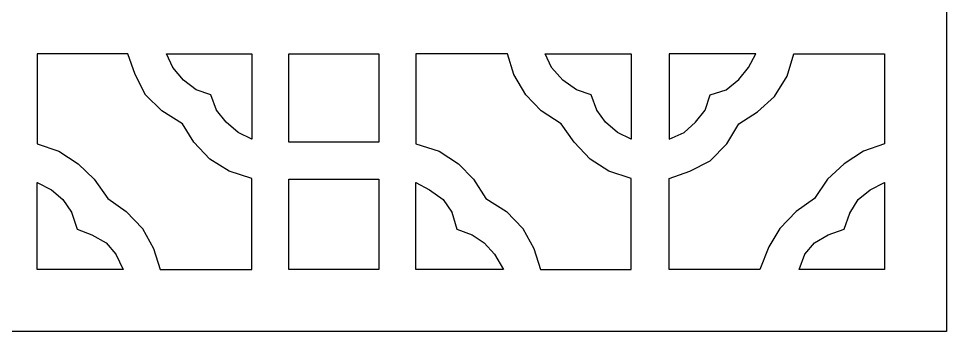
# Model space of a CAD drawing. Header units: centimetres. Extents: x 18.13 to 27, y 0.12 to 9.
# Drawn here: x 22.569 to 27, y 0.124 to 1.616 of the extents above; entities that cross this region are included whole.
import ezdxf

# ---------------------------------------------------------------- set-up
doc = ezdxf.new("R2010")
doc.units = ezdxf.units.CM
doc.header["$MEASUREMENT"] = 0
doc.layers.add('layer 1', color=7, linetype='Continuous')

msp = doc.modelspace()

# ---------------------------------------------------------------- linework, layer by layer
at = {"layer": 'layer 1', "color": 250}
for points, knots in [([(18.13026, 9.00077), (18.13026, 9.00077), (18.13026, 0.12357), (18.13026, 0.12357), (18.13026, 0.12357), (18.13026, 0.12357), (26.99977, 0.12357), (26.99977, 0.12357), (26.99977, 0.12357), (26.99977, 0.12357), (26.99977, 9.00077), (26.99977, 9.00077), (26.99977, 9.00077), (26.99977, 9.00077), (18.13026, 9.00077), (18.13026, 9.00077)], [0, 0, 0, 0, 0.2, 0.2, 0.2, 0.2, 0.4, 0.4, 0.4, 0.4, 0.6, 0.6, 0.6, 0.6, 1, 1, 1, 1]), ([(23.68235, 0.85312), (23.68235, 0.85312), (23.68235, 0.41924), (23.68235, 0.41924), (23.68235, 0.41924), (23.68235, 0.41924), (23.24461, 0.41924), (23.24461, 0.41924), (23.24461, 0.41924), (23.24461, 0.41924), (23.21392, 0.51906), (23.21392, 0.51906), (23.21392, 0.51906), (23.21392, 0.51906), (23.16018, 0.61504), (23.16018, 0.61504), (23.16018, 0.61504), (23.16018, 0.61504), (23.08337, 0.69565), (23.08337, 0.69565), (23.08337, 0.69565), (23.08337, 0.69565), (22.99506, 0.75708), (22.99506, 0.75708), (22.99506, 0.75708), (22.99506, 0.75708), (22.92978, 0.84925), (22.92978, 0.84925), (22.92978, 0.84925), (22.92978, 0.84925), (22.85299, 0.92222), (22.85299, 0.92222), (22.85299, 0.92222), (22.85299, 0.92222), (22.76083, 0.98366), (22.76083, 0.98366), (22.76083, 0.98366), (22.76083, 0.98366), (22.65716, 1.01821), (22.65716, 1.01821), (22.65716, 1.01821), (22.65716, 1.01821), (22.65716, 1.44827), (22.65716, 1.44827), (22.65716, 1.44827), (22.65716, 1.44827), (23.09106, 1.44827), (23.09106, 1.44827), (23.09106, 1.44827), (23.09106, 1.44827), (23.12559, 1.34842), (23.12559, 1.34842), (23.12559, 1.34842), (23.12559, 1.34842), (23.17551, 1.25242), (23.17551, 1.25242), (23.17551, 1.25242), (23.17551, 1.25242), (23.25231, 1.17561), (23.25231, 1.17561), (23.25231, 1.17561), (23.25231, 1.17561), (23.35215, 1.1142), (23.35215, 1.1142), (23.35215, 1.1142), (23.35215, 1.1142), (23.40589, 1.02589), (23.40589, 1.02589), (23.40589, 1.02589), (23.40589, 1.02589), (23.48268, 0.94525), (23.48268, 0.94525), (23.48268, 0.94525), (23.48268, 0.94525), (23.57482, 0.88767), (23.57482, 0.88767), (23.57482, 0.88767), (23.57482, 0.88767), (23.68235, 0.85312), (23.68235, 0.85312)], [0, 0, 0, 0, 0.047619, 0.047619, 0.047619, 0.047619, 0.0952381, 0.0952381, 0.0952381, 0.0952381, 0.1428571, 0.1428571, 0.1428571, 0.1428571, 0.1904762, 0.1904762, 0.1904762, 0.1904762, 0.2380952, 0.2380952, 0.2380952, 0.2380952, 0.2857143, 0.2857143, 0.2857143, 0.2857143, 0.3333333, 0.3333333, 0.3333333, 0.3333333, 0.3809524, 0.3809524, 0.3809524, 0.3809524, 0.4285714, 0.4285714, 0.4285714, 0.4285714, 0.4761905, 0.4761905, 0.4761905, 0.4761905, 0.5238095, 0.5238095, 0.5238095, 0.5238095, 0.5714286, 0.5714286, 0.5714286, 0.5714286, 0.6190476, 0.6190476, 0.6190476, 0.6190476, 0.6666667, 0.6666667, 0.6666667, 0.6666667, 0.7142857, 0.7142857, 0.7142857, 0.7142857, 0.7619048, 0.7619048, 0.7619048, 0.7619048, 0.8095238, 0.8095238, 0.8095238, 0.8095238, 0.8571429, 0.8571429, 0.8571429, 0.8571429, 0.9047619, 0.9047619, 0.9047619, 0.9047619, 1, 1, 1, 1]), ([(23.27534, 1.44827), (23.27534, 1.44827), (23.30606, 1.38297), (23.30606, 1.38297), (23.30606, 1.38297), (23.30606, 1.38297), (23.35596, 1.32154), (23.35596, 1.32154), (23.35596, 1.32154), (23.35596, 1.32154), (23.4174, 1.27548), (23.4174, 1.27548), (23.4174, 1.27548), (23.4174, 1.27548), (23.4865, 1.25242), (23.4865, 1.25242), (23.4865, 1.25242), (23.4865, 1.25242), (23.51339, 1.17945), (23.51339, 1.17945), (23.51339, 1.17945), (23.51339, 1.17945), (23.55947, 1.12189), (23.55947, 1.12189), (23.55947, 1.12189), (23.55947, 1.12189), (23.61706, 1.07196), (23.61706, 1.07196), (23.61706, 1.07196), (23.61706, 1.07196), (23.68235, 1.04124), (23.68235, 1.04124), (23.68235, 1.04124), (23.68235, 1.04124), (23.68235, 1.44827), (23.68235, 1.44827), (23.68235, 1.44827), (23.68235, 1.44827), (23.27534, 1.44827), (23.27534, 1.44827)], [0, 0, 0, 0, 0.0909091, 0.0909091, 0.0909091, 0.0909091, 0.1818182, 0.1818182, 0.1818182, 0.1818182, 0.2727273, 0.2727273, 0.2727273, 0.2727273, 0.3636364, 0.3636364, 0.3636364, 0.3636364, 0.4545455, 0.4545455, 0.4545455, 0.4545455, 0.5454545, 0.5454545, 0.5454545, 0.5454545, 0.6363636, 0.6363636, 0.6363636, 0.6363636, 0.7272727, 0.7272727, 0.7272727, 0.7272727, 0.8181818, 0.8181818, 0.8181818, 0.8181818, 1, 1, 1, 1]), ([(24.28899, 1.44827), (24.28899, 1.44827), (23.85898, 1.44827), (23.85898, 1.44827), (23.85898, 1.44827), (23.85898, 1.44827), (23.85898, 1.02589), (23.85898, 1.02589), (23.85898, 1.02589), (23.85898, 1.02589), (24.28899, 1.02589), (24.28899, 1.02589), (24.28899, 1.02589), (24.28899, 1.02589), (24.28899, 1.44827), (24.28899, 1.44827)], [0, 0, 0, 0, 0.2, 0.2, 0.2, 0.2, 0.4, 0.4, 0.4, 0.4, 0.6, 0.6, 0.6, 0.6, 1, 1, 1, 1]), ([(25.06077, 0.41924), (25.06077, 0.41924), (25.03006, 0.51906), (25.03006, 0.51906), (25.03006, 0.51906), (25.03006, 0.51906), (24.97629, 0.61504), (24.97629, 0.61504), (24.97629, 0.61504), (24.97629, 0.61504), (24.89952, 0.69565), (24.89952, 0.69565), (24.89952, 0.69565), (24.89952, 0.69565), (24.79967, 0.75708), (24.79967, 0.75708), (24.79967, 0.75708), (24.79967, 0.75708), (24.74208, 0.84925), (24.74208, 0.84925), (24.74208, 0.84925), (24.74208, 0.84925), (24.66912, 0.92222), (24.66912, 0.92222), (24.66912, 0.92222), (24.66912, 0.92222), (24.57697, 0.98366), (24.57697, 0.98366), (24.57697, 0.98366), (24.57697, 0.98366), (24.46563, 1.01821), (24.46563, 1.01821), (24.46563, 1.01821), (24.46563, 1.01821), (24.46563, 1.44827), (24.46563, 1.44827), (24.46563, 1.44827), (24.46563, 1.44827), (24.90334, 1.44827), (24.90334, 1.44827), (24.90334, 1.44827), (24.90334, 1.44827), (24.93407, 1.34842), (24.93407, 1.34842), (24.93407, 1.34842), (24.93407, 1.34842), (24.99167, 1.25242), (24.99167, 1.25242), (24.99167, 1.25242), (24.99167, 1.25242), (25.06459, 1.17561), (25.06459, 1.17561), (25.06459, 1.17561), (25.06459, 1.17561), (25.16063, 1.1142), (25.16063, 1.1142), (25.16063, 1.1142), (25.16063, 1.1142), (25.22203, 1.02589), (25.22203, 1.02589), (25.22203, 1.02589), (25.22203, 1.02589), (25.29881, 0.94525), (25.29881, 0.94525), (25.29881, 0.94525), (25.29881, 0.94525), (25.38714, 0.88767), (25.38714, 0.88767), (25.38714, 0.88767), (25.38714, 0.88767), (25.49467, 0.85312), (25.49467, 0.85312), (25.49467, 0.85312), (25.49467, 0.85312), (25.49467, 0.41924), (25.49467, 0.41924), (25.49467, 0.41924), (25.49467, 0.41924), (25.06077, 0.41924), (25.06077, 0.41924)], [0, 0, 0, 0, 0.047619, 0.047619, 0.047619, 0.047619, 0.0952381, 0.0952381, 0.0952381, 0.0952381, 0.1428571, 0.1428571, 0.1428571, 0.1428571, 0.1904762, 0.1904762, 0.1904762, 0.1904762, 0.2380952, 0.2380952, 0.2380952, 0.2380952, 0.2857143, 0.2857143, 0.2857143, 0.2857143, 0.3333333, 0.3333333, 0.3333333, 0.3333333, 0.3809524, 0.3809524, 0.3809524, 0.3809524, 0.4285714, 0.4285714, 0.4285714, 0.4285714, 0.4761905, 0.4761905, 0.4761905, 0.4761905, 0.5238095, 0.5238095, 0.5238095, 0.5238095, 0.5714286, 0.5714286, 0.5714286, 0.5714286, 0.6190476, 0.6190476, 0.6190476, 0.6190476, 0.6666667, 0.6666667, 0.6666667, 0.6666667, 0.7142857, 0.7142857, 0.7142857, 0.7142857, 0.7619048, 0.7619048, 0.7619048, 0.7619048, 0.8095238, 0.8095238, 0.8095238, 0.8095238, 0.8571429, 0.8571429, 0.8571429, 0.8571429, 0.9047619, 0.9047619, 0.9047619, 0.9047619, 1, 1, 1, 1]), ([(25.08381, 1.44827), (25.08381, 1.44827), (25.11452, 1.38297), (25.11452, 1.38297), (25.11452, 1.38297), (25.11452, 1.38297), (25.16829, 1.32154), (25.16829, 1.32154), (25.16829, 1.32154), (25.16829, 1.32154), (25.23355, 1.27548), (25.23355, 1.27548), (25.23355, 1.27548), (25.23355, 1.27548), (25.30268, 1.25242), (25.30268, 1.25242), (25.30268, 1.25242), (25.30268, 1.25242), (25.32955, 1.17945), (25.32955, 1.17945), (25.32955, 1.17945), (25.32955, 1.17945), (25.37178, 1.12189), (25.37178, 1.12189), (25.37178, 1.12189), (25.37178, 1.12189), (25.42936, 1.07196), (25.42936, 1.07196), (25.42936, 1.07196), (25.42936, 1.07196), (25.49467, 1.04124), (25.49467, 1.04124), (25.49467, 1.04124), (25.49467, 1.04124), (25.49467, 1.44827), (25.49467, 1.44827), (25.49467, 1.44827), (25.49467, 1.44827), (25.08381, 1.44827), (25.08381, 1.44827)], [0, 0, 0, 0, 0.0909091, 0.0909091, 0.0909091, 0.0909091, 0.1818182, 0.1818182, 0.1818182, 0.1818182, 0.2727273, 0.2727273, 0.2727273, 0.2727273, 0.3636364, 0.3636364, 0.3636364, 0.3636364, 0.4545455, 0.4545455, 0.4545455, 0.4545455, 0.5454545, 0.5454545, 0.5454545, 0.5454545, 0.6363636, 0.6363636, 0.6363636, 0.6363636, 0.7272727, 0.7272727, 0.7272727, 0.7272727, 0.8181818, 0.8181818, 0.8181818, 0.8181818, 1, 1, 1, 1]), ([(25.67512, 1.04124), (25.67512, 1.04124), (25.67512, 1.44827), (25.67512, 1.44827), (25.67512, 1.44827), (25.67512, 1.44827), (26.08981, 1.44827), (26.08981, 1.44827), (26.08981, 1.44827), (26.08981, 1.44827), (26.05523, 1.38297), (26.05523, 1.38297), (26.05523, 1.38297), (26.05523, 1.38297), (26.00914, 1.32539), (26.00914, 1.32539), (26.00914, 1.32539), (26.00914, 1.32539), (25.94771, 1.27548), (25.94771, 1.27548), (25.94771, 1.27548), (25.94771, 1.27548), (25.87091, 1.25242), (25.87091, 1.25242), (25.87091, 1.25242), (25.87091, 1.25242), (25.84789, 1.17945), (25.84789, 1.17945), (25.84789, 1.17945), (25.84789, 1.17945), (25.8018, 1.12189), (25.8018, 1.12189), (25.8018, 1.12189), (25.8018, 1.12189), (25.74806, 1.07196), (25.74806, 1.07196), (25.74806, 1.07196), (25.74806, 1.07196), (25.67512, 1.04124), (25.67512, 1.04124)], [0, 0, 0, 0, 0.0909091, 0.0909091, 0.0909091, 0.0909091, 0.1818182, 0.1818182, 0.1818182, 0.1818182, 0.2727273, 0.2727273, 0.2727273, 0.2727273, 0.3636364, 0.3636364, 0.3636364, 0.3636364, 0.4545455, 0.4545455, 0.4545455, 0.4545455, 0.5454545, 0.5454545, 0.5454545, 0.5454545, 0.6363636, 0.6363636, 0.6363636, 0.6363636, 0.7272727, 0.7272727, 0.7272727, 0.7272727, 0.8181818, 0.8181818, 0.8181818, 0.8181818, 1, 1, 1, 1]), ([(26.27026, 1.44827), (26.27026, 1.44827), (26.23955, 1.34073), (26.23955, 1.34073), (26.23955, 1.34073), (26.23955, 1.34073), (26.17812, 1.24474), (26.17812, 1.24474), (26.17812, 1.24474), (26.17812, 1.24474), (26.09747, 1.17179), (26.09747, 1.17179), (26.09747, 1.17179), (26.09747, 1.17179), (26.00914, 1.1142), (26.00914, 1.1142), (26.00914, 1.1142), (26.00914, 1.1142), (25.95155, 1.01821), (25.95155, 1.01821), (25.95155, 1.01821), (25.95155, 1.01821), (25.87091, 0.93755), (25.87091, 0.93755), (25.87091, 0.93755), (25.87091, 0.93755), (25.77495, 0.88767), (25.77495, 0.88767), (25.77495, 0.88767), (25.77495, 0.88767), (25.67512, 0.85312), (25.67512, 0.85312), (25.67512, 0.85312), (25.67512, 0.85312), (25.67512, 0.41924), (25.67512, 0.41924), (25.67512, 0.41924), (25.67512, 0.41924), (26.10897, 0.41924), (26.10897, 0.41924), (26.10897, 0.41924), (26.10897, 0.41924), (26.15121, 0.52672), (26.15121, 0.52672), (26.15121, 0.52672), (26.15121, 0.52672), (26.20495, 0.61504), (26.20495, 0.61504), (26.20495, 0.61504), (26.20495, 0.61504), (26.28179, 0.69565), (26.28179, 0.69565), (26.28179, 0.69565), (26.28179, 0.69565), (26.3701, 0.75708), (26.3701, 0.75708), (26.3701, 0.75708), (26.3701, 0.75708), (26.43149, 0.84925), (26.43149, 0.84925), (26.43149, 0.84925), (26.43149, 0.84925), (26.51212, 0.92222), (26.51212, 0.92222), (26.51212, 0.92222), (26.51212, 0.92222), (26.60432, 0.98366), (26.60432, 0.98366), (26.60432, 0.98366), (26.60432, 0.98366), (26.70413, 1.01821), (26.70413, 1.01821), (26.70413, 1.01821), (26.70413, 1.01821), (26.70413, 1.44827), (26.70413, 1.44827), (26.70413, 1.44827), (26.70413, 1.44827), (26.27026, 1.44827), (26.27026, 1.44827)], [0, 0, 0, 0, 0.047619, 0.047619, 0.047619, 0.047619, 0.0952381, 0.0952381, 0.0952381, 0.0952381, 0.1428571, 0.1428571, 0.1428571, 0.1428571, 0.1904762, 0.1904762, 0.1904762, 0.1904762, 0.2380952, 0.2380952, 0.2380952, 0.2380952, 0.2857143, 0.2857143, 0.2857143, 0.2857143, 0.3333333, 0.3333333, 0.3333333, 0.3333333, 0.3809524, 0.3809524, 0.3809524, 0.3809524, 0.4285714, 0.4285714, 0.4285714, 0.4285714, 0.4761905, 0.4761905, 0.4761905, 0.4761905, 0.5238095, 0.5238095, 0.5238095, 0.5238095, 0.5714286, 0.5714286, 0.5714286, 0.5714286, 0.6190476, 0.6190476, 0.6190476, 0.6190476, 0.6666667, 0.6666667, 0.6666667, 0.6666667, 0.7142857, 0.7142857, 0.7142857, 0.7142857, 0.7619048, 0.7619048, 0.7619048, 0.7619048, 0.8095238, 0.8095238, 0.8095238, 0.8095238, 0.8571429, 0.8571429, 0.8571429, 0.8571429, 0.9047619, 0.9047619, 0.9047619, 0.9047619, 1, 1, 1, 1]), ([(23.85898, 0.84925), (23.85898, 0.84925), (23.85898, 0.41924), (23.85898, 0.41924), (23.85898, 0.41924), (23.85898, 0.41924), (24.28899, 0.41924), (24.28899, 0.41924), (24.28899, 0.41924), (24.28899, 0.41924), (24.28899, 0.84925), (24.28899, 0.84925), (24.28899, 0.84925), (24.28899, 0.84925), (23.85898, 0.84925), (23.85898, 0.84925)], [0, 0, 0, 0, 0.2, 0.2, 0.2, 0.2, 0.4, 0.4, 0.4, 0.4, 0.6, 0.6, 0.6, 0.6, 1, 1, 1, 1]), ([(22.65716, 0.83389), (22.65716, 0.83389), (22.65716, 0.41924), (22.65716, 0.41924), (22.65716, 0.41924), (22.65716, 0.41924), (23.06801, 0.41924), (23.06801, 0.41924), (23.06801, 0.41924), (23.06801, 0.41924), (23.03347, 0.49215), (23.03347, 0.49215), (23.03347, 0.49215), (23.03347, 0.49215), (22.98738, 0.54594), (22.98738, 0.54594), (22.98738, 0.54594), (22.98738, 0.54594), (22.91824, 0.58433), (22.91824, 0.58433), (22.91824, 0.58433), (22.91824, 0.58433), (22.84915, 0.61122), (22.84915, 0.61122), (22.84915, 0.61122), (22.84915, 0.61122), (22.82228, 0.69182), (22.82228, 0.69182), (22.82228, 0.69182), (22.82228, 0.69182), (22.78004, 0.75327), (22.78004, 0.75327), (22.78004, 0.75327), (22.78004, 0.75327), (22.72625, 0.79933), (22.72625, 0.79933), (22.72625, 0.79933), (22.72625, 0.79933), (22.65716, 0.83389), (22.65716, 0.83389)], [0, 0, 0, 0, 0.0909091, 0.0909091, 0.0909091, 0.0909091, 0.1818182, 0.1818182, 0.1818182, 0.1818182, 0.2727273, 0.2727273, 0.2727273, 0.2727273, 0.3636364, 0.3636364, 0.3636364, 0.3636364, 0.4545455, 0.4545455, 0.4545455, 0.4545455, 0.5454545, 0.5454545, 0.5454545, 0.5454545, 0.6363636, 0.6363636, 0.6363636, 0.6363636, 0.7272727, 0.7272727, 0.7272727, 0.7272727, 0.8181818, 0.8181818, 0.8181818, 0.8181818, 1, 1, 1, 1]), ([(24.46563, 0.83389), (24.46563, 0.83389), (24.46563, 0.41924), (24.46563, 0.41924), (24.46563, 0.41924), (24.46563, 0.41924), (24.88415, 0.41924), (24.88415, 0.41924), (24.88415, 0.41924), (24.88415, 0.41924), (24.84192, 0.49215), (24.84192, 0.49215), (24.84192, 0.49215), (24.84192, 0.49215), (24.792, 0.54594), (24.792, 0.54594), (24.792, 0.54594), (24.792, 0.54594), (24.73437, 0.58433), (24.73437, 0.58433), (24.73437, 0.58433), (24.73437, 0.58433), (24.66141, 0.61122), (24.66141, 0.61122), (24.66141, 0.61122), (24.66141, 0.61122), (24.63844, 0.69182), (24.63844, 0.69182), (24.63844, 0.69182), (24.63844, 0.69182), (24.59619, 0.75327), (24.59619, 0.75327), (24.59619, 0.75327), (24.59619, 0.75327), (24.53089, 0.79933), (24.53089, 0.79933), (24.53089, 0.79933), (24.53089, 0.79933), (24.46563, 0.83389), (24.46563, 0.83389)], [0, 0, 0, 0, 0.0909091, 0.0909091, 0.0909091, 0.0909091, 0.1818182, 0.1818182, 0.1818182, 0.1818182, 0.2727273, 0.2727273, 0.2727273, 0.2727273, 0.3636364, 0.3636364, 0.3636364, 0.3636364, 0.4545455, 0.4545455, 0.4545455, 0.4545455, 0.5454545, 0.5454545, 0.5454545, 0.5454545, 0.6363636, 0.6363636, 0.6363636, 0.6363636, 0.7272727, 0.7272727, 0.7272727, 0.7272727, 0.8181818, 0.8181818, 0.8181818, 0.8181818, 1, 1, 1, 1]), ([(26.70413, 0.83389), (26.70413, 0.83389), (26.63503, 0.79933), (26.63503, 0.79933), (26.63503, 0.79933), (26.63503, 0.79933), (26.57744, 0.75327), (26.57744, 0.75327), (26.57744, 0.75327), (26.57744, 0.75327), (26.53904, 0.68797), (26.53904, 0.68797), (26.53904, 0.68797), (26.53904, 0.68797), (26.51212, 0.61122), (26.51212, 0.61122), (26.51212, 0.61122), (26.51212, 0.61122), (26.43535, 0.58433), (26.43535, 0.58433), (26.43535, 0.58433), (26.43535, 0.58433), (26.3701, 0.54594), (26.3701, 0.54594), (26.3701, 0.54594), (26.3701, 0.54594), (26.32401, 0.49215), (26.32401, 0.49215), (26.32401, 0.49215), (26.32401, 0.49215), (26.29712, 0.41924), (26.29712, 0.41924), (26.29712, 0.41924), (26.29712, 0.41924), (26.70413, 0.41924), (26.70413, 0.41924), (26.70413, 0.41924), (26.70413, 0.41924), (26.70413, 0.83389), (26.70413, 0.83389)], [0, 0, 0, 0, 0.0909091, 0.0909091, 0.0909091, 0.0909091, 0.1818182, 0.1818182, 0.1818182, 0.1818182, 0.2727273, 0.2727273, 0.2727273, 0.2727273, 0.3636364, 0.3636364, 0.3636364, 0.3636364, 0.4545455, 0.4545455, 0.4545455, 0.4545455, 0.5454545, 0.5454545, 0.5454545, 0.5454545, 0.6363636, 0.6363636, 0.6363636, 0.6363636, 0.7272727, 0.7272727, 0.7272727, 0.7272727, 0.8181818, 0.8181818, 0.8181818, 0.8181818, 1, 1, 1, 1])]:
    msp.add_open_spline(points, degree=3, knots=knots, dxfattribs=at)
at = {"layer": 'layer 1', "lineweight": 9}
for points, knots in [([(18.13026, 9.00077), (18.13026, 9.00077), (18.13026, 0.12357), (18.13026, 0.12357), (18.13026, 0.12357), (18.13026, 0.12357), (26.99977, 0.12357), (26.99977, 0.12357), (26.99977, 0.12357), (26.99977, 0.12357), (26.99977, 9.00077), (26.99977, 9.00077), (26.99977, 9.00077), (26.99977, 9.00077), (18.13026, 9.00077), (18.13026, 9.00077)], [0, 0, 0, 0, 0.2, 0.2, 0.2, 0.2, 0.4, 0.4, 0.4, 0.4, 0.6, 0.6, 0.6, 0.6, 1, 1, 1, 1]), ([(23.68235, 0.85312), (23.68235, 0.85312), (23.68235, 0.41924), (23.68235, 0.41924), (23.68235, 0.41924), (23.68235, 0.41924), (23.24461, 0.41924), (23.24461, 0.41924), (23.24461, 0.41924), (23.24461, 0.41924), (23.21392, 0.51906), (23.21392, 0.51906), (23.21392, 0.51906), (23.21392, 0.51906), (23.16018, 0.61504), (23.16018, 0.61504), (23.16018, 0.61504), (23.16018, 0.61504), (23.08337, 0.69565), (23.08337, 0.69565), (23.08337, 0.69565), (23.08337, 0.69565), (22.99506, 0.75708), (22.99506, 0.75708), (22.99506, 0.75708), (22.99506, 0.75708), (22.92978, 0.84925), (22.92978, 0.84925), (22.92978, 0.84925), (22.92978, 0.84925), (22.85299, 0.92222), (22.85299, 0.92222), (22.85299, 0.92222), (22.85299, 0.92222), (22.76083, 0.98366), (22.76083, 0.98366), (22.76083, 0.98366), (22.76083, 0.98366), (22.65716, 1.01821), (22.65716, 1.01821), (22.65716, 1.01821), (22.65716, 1.01821), (22.65716, 1.44827), (22.65716, 1.44827), (22.65716, 1.44827), (22.65716, 1.44827), (23.09106, 1.44827), (23.09106, 1.44827), (23.09106, 1.44827), (23.09106, 1.44827), (23.12559, 1.34842), (23.12559, 1.34842), (23.12559, 1.34842), (23.12559, 1.34842), (23.17551, 1.25242), (23.17551, 1.25242), (23.17551, 1.25242), (23.17551, 1.25242), (23.25231, 1.17561), (23.25231, 1.17561), (23.25231, 1.17561), (23.25231, 1.17561), (23.35215, 1.1142), (23.35215, 1.1142), (23.35215, 1.1142), (23.35215, 1.1142), (23.40589, 1.02589), (23.40589, 1.02589), (23.40589, 1.02589), (23.40589, 1.02589), (23.48268, 0.94525), (23.48268, 0.94525), (23.48268, 0.94525), (23.48268, 0.94525), (23.57482, 0.88767), (23.57482, 0.88767), (23.57482, 0.88767), (23.57482, 0.88767), (23.68235, 0.85312), (23.68235, 0.85312)], [0, 0, 0, 0, 0.047619, 0.047619, 0.047619, 0.047619, 0.0952381, 0.0952381, 0.0952381, 0.0952381, 0.1428571, 0.1428571, 0.1428571, 0.1428571, 0.1904762, 0.1904762, 0.1904762, 0.1904762, 0.2380952, 0.2380952, 0.2380952, 0.2380952, 0.2857143, 0.2857143, 0.2857143, 0.2857143, 0.3333333, 0.3333333, 0.3333333, 0.3333333, 0.3809524, 0.3809524, 0.3809524, 0.3809524, 0.4285714, 0.4285714, 0.4285714, 0.4285714, 0.4761905, 0.4761905, 0.4761905, 0.4761905, 0.5238095, 0.5238095, 0.5238095, 0.5238095, 0.5714286, 0.5714286, 0.5714286, 0.5714286, 0.6190476, 0.6190476, 0.6190476, 0.6190476, 0.6666667, 0.6666667, 0.6666667, 0.6666667, 0.7142857, 0.7142857, 0.7142857, 0.7142857, 0.7619048, 0.7619048, 0.7619048, 0.7619048, 0.8095238, 0.8095238, 0.8095238, 0.8095238, 0.8571429, 0.8571429, 0.8571429, 0.8571429, 0.9047619, 0.9047619, 0.9047619, 0.9047619, 1, 1, 1, 1]), ([(23.27534, 1.44827), (23.27534, 1.44827), (23.30606, 1.38297), (23.30606, 1.38297), (23.30606, 1.38297), (23.30606, 1.38297), (23.35596, 1.32154), (23.35596, 1.32154), (23.35596, 1.32154), (23.35596, 1.32154), (23.4174, 1.27548), (23.4174, 1.27548), (23.4174, 1.27548), (23.4174, 1.27548), (23.4865, 1.25242), (23.4865, 1.25242), (23.4865, 1.25242), (23.4865, 1.25242), (23.51339, 1.17945), (23.51339, 1.17945), (23.51339, 1.17945), (23.51339, 1.17945), (23.55947, 1.12189), (23.55947, 1.12189), (23.55947, 1.12189), (23.55947, 1.12189), (23.61706, 1.07196), (23.61706, 1.07196), (23.61706, 1.07196), (23.61706, 1.07196), (23.68235, 1.04124), (23.68235, 1.04124), (23.68235, 1.04124), (23.68235, 1.04124), (23.68235, 1.44827), (23.68235, 1.44827), (23.68235, 1.44827), (23.68235, 1.44827), (23.27534, 1.44827), (23.27534, 1.44827)], [0, 0, 0, 0, 0.0909091, 0.0909091, 0.0909091, 0.0909091, 0.1818182, 0.1818182, 0.1818182, 0.1818182, 0.2727273, 0.2727273, 0.2727273, 0.2727273, 0.3636364, 0.3636364, 0.3636364, 0.3636364, 0.4545455, 0.4545455, 0.4545455, 0.4545455, 0.5454545, 0.5454545, 0.5454545, 0.5454545, 0.6363636, 0.6363636, 0.6363636, 0.6363636, 0.7272727, 0.7272727, 0.7272727, 0.7272727, 0.8181818, 0.8181818, 0.8181818, 0.8181818, 1, 1, 1, 1]), ([(24.28899, 1.44827), (24.28899, 1.44827), (23.85898, 1.44827), (23.85898, 1.44827), (23.85898, 1.44827), (23.85898, 1.44827), (23.85898, 1.02589), (23.85898, 1.02589), (23.85898, 1.02589), (23.85898, 1.02589), (24.28899, 1.02589), (24.28899, 1.02589), (24.28899, 1.02589), (24.28899, 1.02589), (24.28899, 1.44827), (24.28899, 1.44827)], [0, 0, 0, 0, 0.2, 0.2, 0.2, 0.2, 0.4, 0.4, 0.4, 0.4, 0.6, 0.6, 0.6, 0.6, 1, 1, 1, 1]), ([(25.06077, 0.41924), (25.06077, 0.41924), (25.03006, 0.51906), (25.03006, 0.51906), (25.03006, 0.51906), (25.03006, 0.51906), (24.97629, 0.61504), (24.97629, 0.61504), (24.97629, 0.61504), (24.97629, 0.61504), (24.89952, 0.69565), (24.89952, 0.69565), (24.89952, 0.69565), (24.89952, 0.69565), (24.79967, 0.75708), (24.79967, 0.75708), (24.79967, 0.75708), (24.79967, 0.75708), (24.74208, 0.84925), (24.74208, 0.84925), (24.74208, 0.84925), (24.74208, 0.84925), (24.66912, 0.92222), (24.66912, 0.92222), (24.66912, 0.92222), (24.66912, 0.92222), (24.57697, 0.98366), (24.57697, 0.98366), (24.57697, 0.98366), (24.57697, 0.98366), (24.46563, 1.01821), (24.46563, 1.01821), (24.46563, 1.01821), (24.46563, 1.01821), (24.46563, 1.44827), (24.46563, 1.44827), (24.46563, 1.44827), (24.46563, 1.44827), (24.90334, 1.44827), (24.90334, 1.44827), (24.90334, 1.44827), (24.90334, 1.44827), (24.93407, 1.34842), (24.93407, 1.34842), (24.93407, 1.34842), (24.93407, 1.34842), (24.99167, 1.25242), (24.99167, 1.25242), (24.99167, 1.25242), (24.99167, 1.25242), (25.06459, 1.17561), (25.06459, 1.17561), (25.06459, 1.17561), (25.06459, 1.17561), (25.16063, 1.1142), (25.16063, 1.1142), (25.16063, 1.1142), (25.16063, 1.1142), (25.22203, 1.02589), (25.22203, 1.02589), (25.22203, 1.02589), (25.22203, 1.02589), (25.29881, 0.94525), (25.29881, 0.94525), (25.29881, 0.94525), (25.29881, 0.94525), (25.38714, 0.88767), (25.38714, 0.88767), (25.38714, 0.88767), (25.38714, 0.88767), (25.49467, 0.85312), (25.49467, 0.85312), (25.49467, 0.85312), (25.49467, 0.85312), (25.49467, 0.41924), (25.49467, 0.41924), (25.49467, 0.41924), (25.49467, 0.41924), (25.06077, 0.41924), (25.06077, 0.41924)], [0, 0, 0, 0, 0.047619, 0.047619, 0.047619, 0.047619, 0.0952381, 0.0952381, 0.0952381, 0.0952381, 0.1428571, 0.1428571, 0.1428571, 0.1428571, 0.1904762, 0.1904762, 0.1904762, 0.1904762, 0.2380952, 0.2380952, 0.2380952, 0.2380952, 0.2857143, 0.2857143, 0.2857143, 0.2857143, 0.3333333, 0.3333333, 0.3333333, 0.3333333, 0.3809524, 0.3809524, 0.3809524, 0.3809524, 0.4285714, 0.4285714, 0.4285714, 0.4285714, 0.4761905, 0.4761905, 0.4761905, 0.4761905, 0.5238095, 0.5238095, 0.5238095, 0.5238095, 0.5714286, 0.5714286, 0.5714286, 0.5714286, 0.6190476, 0.6190476, 0.6190476, 0.6190476, 0.6666667, 0.6666667, 0.6666667, 0.6666667, 0.7142857, 0.7142857, 0.7142857, 0.7142857, 0.7619048, 0.7619048, 0.7619048, 0.7619048, 0.8095238, 0.8095238, 0.8095238, 0.8095238, 0.8571429, 0.8571429, 0.8571429, 0.8571429, 0.9047619, 0.9047619, 0.9047619, 0.9047619, 1, 1, 1, 1]), ([(25.08381, 1.44827), (25.08381, 1.44827), (25.11452, 1.38297), (25.11452, 1.38297), (25.11452, 1.38297), (25.11452, 1.38297), (25.16829, 1.32154), (25.16829, 1.32154), (25.16829, 1.32154), (25.16829, 1.32154), (25.23355, 1.27548), (25.23355, 1.27548), (25.23355, 1.27548), (25.23355, 1.27548), (25.30268, 1.25242), (25.30268, 1.25242), (25.30268, 1.25242), (25.30268, 1.25242), (25.32955, 1.17945), (25.32955, 1.17945), (25.32955, 1.17945), (25.32955, 1.17945), (25.37178, 1.12189), (25.37178, 1.12189), (25.37178, 1.12189), (25.37178, 1.12189), (25.42936, 1.07196), (25.42936, 1.07196), (25.42936, 1.07196), (25.42936, 1.07196), (25.49467, 1.04124), (25.49467, 1.04124), (25.49467, 1.04124), (25.49467, 1.04124), (25.49467, 1.44827), (25.49467, 1.44827), (25.49467, 1.44827), (25.49467, 1.44827), (25.08381, 1.44827), (25.08381, 1.44827)], [0, 0, 0, 0, 0.0909091, 0.0909091, 0.0909091, 0.0909091, 0.1818182, 0.1818182, 0.1818182, 0.1818182, 0.2727273, 0.2727273, 0.2727273, 0.2727273, 0.3636364, 0.3636364, 0.3636364, 0.3636364, 0.4545455, 0.4545455, 0.4545455, 0.4545455, 0.5454545, 0.5454545, 0.5454545, 0.5454545, 0.6363636, 0.6363636, 0.6363636, 0.6363636, 0.7272727, 0.7272727, 0.7272727, 0.7272727, 0.8181818, 0.8181818, 0.8181818, 0.8181818, 1, 1, 1, 1]), ([(25.67512, 1.04124), (25.67512, 1.04124), (25.67512, 1.44827), (25.67512, 1.44827), (25.67512, 1.44827), (25.67512, 1.44827), (26.08981, 1.44827), (26.08981, 1.44827), (26.08981, 1.44827), (26.08981, 1.44827), (26.05523, 1.38297), (26.05523, 1.38297), (26.05523, 1.38297), (26.05523, 1.38297), (26.00914, 1.32539), (26.00914, 1.32539), (26.00914, 1.32539), (26.00914, 1.32539), (25.94771, 1.27548), (25.94771, 1.27548), (25.94771, 1.27548), (25.94771, 1.27548), (25.87091, 1.25242), (25.87091, 1.25242), (25.87091, 1.25242), (25.87091, 1.25242), (25.84789, 1.17945), (25.84789, 1.17945), (25.84789, 1.17945), (25.84789, 1.17945), (25.8018, 1.12189), (25.8018, 1.12189), (25.8018, 1.12189), (25.8018, 1.12189), (25.74806, 1.07196), (25.74806, 1.07196), (25.74806, 1.07196), (25.74806, 1.07196), (25.67512, 1.04124), (25.67512, 1.04124)], [0, 0, 0, 0, 0.0909091, 0.0909091, 0.0909091, 0.0909091, 0.1818182, 0.1818182, 0.1818182, 0.1818182, 0.2727273, 0.2727273, 0.2727273, 0.2727273, 0.3636364, 0.3636364, 0.3636364, 0.3636364, 0.4545455, 0.4545455, 0.4545455, 0.4545455, 0.5454545, 0.5454545, 0.5454545, 0.5454545, 0.6363636, 0.6363636, 0.6363636, 0.6363636, 0.7272727, 0.7272727, 0.7272727, 0.7272727, 0.8181818, 0.8181818, 0.8181818, 0.8181818, 1, 1, 1, 1]), ([(26.27026, 1.44827), (26.27026, 1.44827), (26.23955, 1.34073), (26.23955, 1.34073), (26.23955, 1.34073), (26.23955, 1.34073), (26.17812, 1.24474), (26.17812, 1.24474), (26.17812, 1.24474), (26.17812, 1.24474), (26.09747, 1.17179), (26.09747, 1.17179), (26.09747, 1.17179), (26.09747, 1.17179), (26.00914, 1.1142), (26.00914, 1.1142), (26.00914, 1.1142), (26.00914, 1.1142), (25.95155, 1.01821), (25.95155, 1.01821), (25.95155, 1.01821), (25.95155, 1.01821), (25.87091, 0.93755), (25.87091, 0.93755), (25.87091, 0.93755), (25.87091, 0.93755), (25.77495, 0.88767), (25.77495, 0.88767), (25.77495, 0.88767), (25.77495, 0.88767), (25.67512, 0.85312), (25.67512, 0.85312), (25.67512, 0.85312), (25.67512, 0.85312), (25.67512, 0.41924), (25.67512, 0.41924), (25.67512, 0.41924), (25.67512, 0.41924), (26.10897, 0.41924), (26.10897, 0.41924), (26.10897, 0.41924), (26.10897, 0.41924), (26.15121, 0.52672), (26.15121, 0.52672), (26.15121, 0.52672), (26.15121, 0.52672), (26.20495, 0.61504), (26.20495, 0.61504), (26.20495, 0.61504), (26.20495, 0.61504), (26.28179, 0.69565), (26.28179, 0.69565), (26.28179, 0.69565), (26.28179, 0.69565), (26.3701, 0.75708), (26.3701, 0.75708), (26.3701, 0.75708), (26.3701, 0.75708), (26.43149, 0.84925), (26.43149, 0.84925), (26.43149, 0.84925), (26.43149, 0.84925), (26.51212, 0.92222), (26.51212, 0.92222), (26.51212, 0.92222), (26.51212, 0.92222), (26.60432, 0.98366), (26.60432, 0.98366), (26.60432, 0.98366), (26.60432, 0.98366), (26.70413, 1.01821), (26.70413, 1.01821), (26.70413, 1.01821), (26.70413, 1.01821), (26.70413, 1.44827), (26.70413, 1.44827), (26.70413, 1.44827), (26.70413, 1.44827), (26.27026, 1.44827), (26.27026, 1.44827)], [0, 0, 0, 0, 0.047619, 0.047619, 0.047619, 0.047619, 0.0952381, 0.0952381, 0.0952381, 0.0952381, 0.1428571, 0.1428571, 0.1428571, 0.1428571, 0.1904762, 0.1904762, 0.1904762, 0.1904762, 0.2380952, 0.2380952, 0.2380952, 0.2380952, 0.2857143, 0.2857143, 0.2857143, 0.2857143, 0.3333333, 0.3333333, 0.3333333, 0.3333333, 0.3809524, 0.3809524, 0.3809524, 0.3809524, 0.4285714, 0.4285714, 0.4285714, 0.4285714, 0.4761905, 0.4761905, 0.4761905, 0.4761905, 0.5238095, 0.5238095, 0.5238095, 0.5238095, 0.5714286, 0.5714286, 0.5714286, 0.5714286, 0.6190476, 0.6190476, 0.6190476, 0.6190476, 0.6666667, 0.6666667, 0.6666667, 0.6666667, 0.7142857, 0.7142857, 0.7142857, 0.7142857, 0.7619048, 0.7619048, 0.7619048, 0.7619048, 0.8095238, 0.8095238, 0.8095238, 0.8095238, 0.8571429, 0.8571429, 0.8571429, 0.8571429, 0.9047619, 0.9047619, 0.9047619, 0.9047619, 1, 1, 1, 1]), ([(23.85898, 0.84925), (23.85898, 0.84925), (23.85898, 0.41924), (23.85898, 0.41924), (23.85898, 0.41924), (23.85898, 0.41924), (24.28899, 0.41924), (24.28899, 0.41924), (24.28899, 0.41924), (24.28899, 0.41924), (24.28899, 0.84925), (24.28899, 0.84925), (24.28899, 0.84925), (24.28899, 0.84925), (23.85898, 0.84925), (23.85898, 0.84925)], [0, 0, 0, 0, 0.2, 0.2, 0.2, 0.2, 0.4, 0.4, 0.4, 0.4, 0.6, 0.6, 0.6, 0.6, 1, 1, 1, 1]), ([(22.65716, 0.83389), (22.65716, 0.83389), (22.65716, 0.41924), (22.65716, 0.41924), (22.65716, 0.41924), (22.65716, 0.41924), (23.06801, 0.41924), (23.06801, 0.41924), (23.06801, 0.41924), (23.06801, 0.41924), (23.03347, 0.49215), (23.03347, 0.49215), (23.03347, 0.49215), (23.03347, 0.49215), (22.98738, 0.54594), (22.98738, 0.54594), (22.98738, 0.54594), (22.98738, 0.54594), (22.91824, 0.58433), (22.91824, 0.58433), (22.91824, 0.58433), (22.91824, 0.58433), (22.84915, 0.61122), (22.84915, 0.61122), (22.84915, 0.61122), (22.84915, 0.61122), (22.82228, 0.69182), (22.82228, 0.69182), (22.82228, 0.69182), (22.82228, 0.69182), (22.78004, 0.75327), (22.78004, 0.75327), (22.78004, 0.75327), (22.78004, 0.75327), (22.72625, 0.79933), (22.72625, 0.79933), (22.72625, 0.79933), (22.72625, 0.79933), (22.65716, 0.83389), (22.65716, 0.83389)], [0, 0, 0, 0, 0.0909091, 0.0909091, 0.0909091, 0.0909091, 0.1818182, 0.1818182, 0.1818182, 0.1818182, 0.2727273, 0.2727273, 0.2727273, 0.2727273, 0.3636364, 0.3636364, 0.3636364, 0.3636364, 0.4545455, 0.4545455, 0.4545455, 0.4545455, 0.5454545, 0.5454545, 0.5454545, 0.5454545, 0.6363636, 0.6363636, 0.6363636, 0.6363636, 0.7272727, 0.7272727, 0.7272727, 0.7272727, 0.8181818, 0.8181818, 0.8181818, 0.8181818, 1, 1, 1, 1]), ([(24.46563, 0.83389), (24.46563, 0.83389), (24.46563, 0.41924), (24.46563, 0.41924), (24.46563, 0.41924), (24.46563, 0.41924), (24.88415, 0.41924), (24.88415, 0.41924), (24.88415, 0.41924), (24.88415, 0.41924), (24.84192, 0.49215), (24.84192, 0.49215), (24.84192, 0.49215), (24.84192, 0.49215), (24.792, 0.54594), (24.792, 0.54594), (24.792, 0.54594), (24.792, 0.54594), (24.73437, 0.58433), (24.73437, 0.58433), (24.73437, 0.58433), (24.73437, 0.58433), (24.66141, 0.61122), (24.66141, 0.61122), (24.66141, 0.61122), (24.66141, 0.61122), (24.63844, 0.69182), (24.63844, 0.69182), (24.63844, 0.69182), (24.63844, 0.69182), (24.59619, 0.75327), (24.59619, 0.75327), (24.59619, 0.75327), (24.59619, 0.75327), (24.53089, 0.79933), (24.53089, 0.79933), (24.53089, 0.79933), (24.53089, 0.79933), (24.46563, 0.83389), (24.46563, 0.83389)], [0, 0, 0, 0, 0.0909091, 0.0909091, 0.0909091, 0.0909091, 0.1818182, 0.1818182, 0.1818182, 0.1818182, 0.2727273, 0.2727273, 0.2727273, 0.2727273, 0.3636364, 0.3636364, 0.3636364, 0.3636364, 0.4545455, 0.4545455, 0.4545455, 0.4545455, 0.5454545, 0.5454545, 0.5454545, 0.5454545, 0.6363636, 0.6363636, 0.6363636, 0.6363636, 0.7272727, 0.7272727, 0.7272727, 0.7272727, 0.8181818, 0.8181818, 0.8181818, 0.8181818, 1, 1, 1, 1]), ([(26.70413, 0.83389), (26.70413, 0.83389), (26.63503, 0.79933), (26.63503, 0.79933), (26.63503, 0.79933), (26.63503, 0.79933), (26.57744, 0.75327), (26.57744, 0.75327), (26.57744, 0.75327), (26.57744, 0.75327), (26.53904, 0.68797), (26.53904, 0.68797), (26.53904, 0.68797), (26.53904, 0.68797), (26.51212, 0.61122), (26.51212, 0.61122), (26.51212, 0.61122), (26.51212, 0.61122), (26.43535, 0.58433), (26.43535, 0.58433), (26.43535, 0.58433), (26.43535, 0.58433), (26.3701, 0.54594), (26.3701, 0.54594), (26.3701, 0.54594), (26.3701, 0.54594), (26.32401, 0.49215), (26.32401, 0.49215), (26.32401, 0.49215), (26.32401, 0.49215), (26.29712, 0.41924), (26.29712, 0.41924), (26.29712, 0.41924), (26.29712, 0.41924), (26.70413, 0.41924), (26.70413, 0.41924), (26.70413, 0.41924), (26.70413, 0.41924), (26.70413, 0.83389), (26.70413, 0.83389)], [0, 0, 0, 0, 0.0909091, 0.0909091, 0.0909091, 0.0909091, 0.1818182, 0.1818182, 0.1818182, 0.1818182, 0.2727273, 0.2727273, 0.2727273, 0.2727273, 0.3636364, 0.3636364, 0.3636364, 0.3636364, 0.4545455, 0.4545455, 0.4545455, 0.4545455, 0.5454545, 0.5454545, 0.5454545, 0.5454545, 0.6363636, 0.6363636, 0.6363636, 0.6363636, 0.7272727, 0.7272727, 0.7272727, 0.7272727, 0.8181818, 0.8181818, 0.8181818, 0.8181818, 1, 1, 1, 1])]:
    msp.add_open_spline(points, degree=3, knots=knots, dxfattribs=at)

doc.saveas('drawing.dxf')
